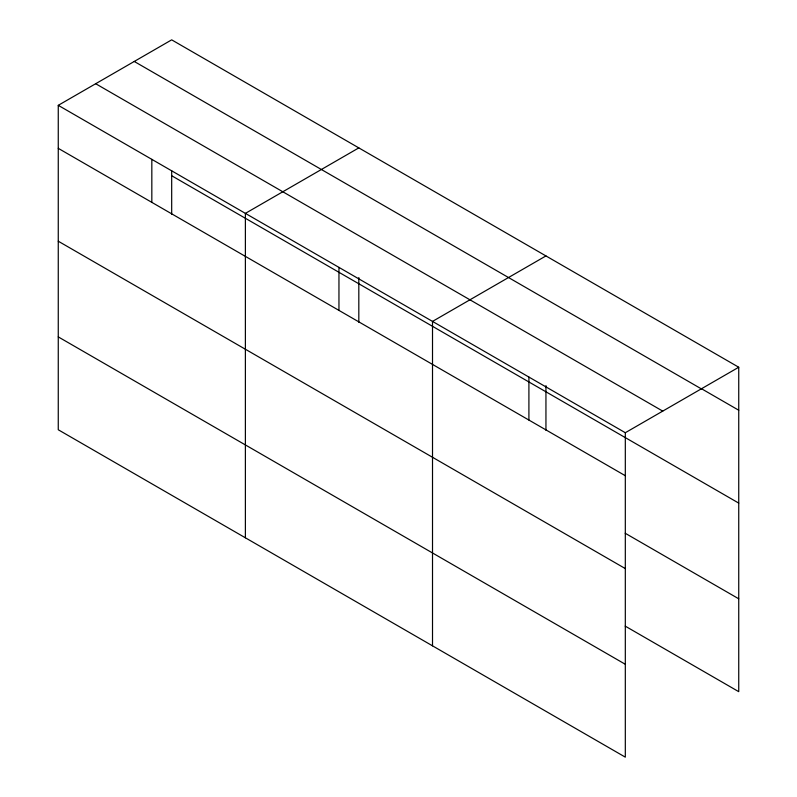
<?xml version="1.0" encoding="UTF-8"?>
<svg xmlns="http://www.w3.org/2000/svg" width="797" height="797" viewBox="0 0 797 797"><rect width="100%" height="100%" fill="white"/><g stroke="black" fill="none" stroke-linecap="round" stroke-linejoin="round"><path stroke-width="1.2" d="M358.819 277.565L358.819 322.287M545.945 385.609L545.945 430.32M58.261 105.334L625.316 432.721L625.316 757.15L58.261 429.762L58.261 105.334L171.684 39.85L738.739 367.238L738.739 691.666L625.197 626.113M358.819 147.883L245.386 213.377L245.386 537.806M545.945 255.927L432.512 321.41L432.512 645.839M625.316 432.721L738.739 367.238M701.25 388.587L738.739 410.236M134.255 61.459L701.31 388.846M95.69 83.725L662.745 411.113M171.684 175.729L738.739 503.106M58.261 148.342L625.316 475.719M625.197 533.243L738.739 598.796M58.261 241.212L625.316 568.59M58.261 336.892L625.316 664.28M528.909 377.061L528.909 420.069M338.954 267.393L338.954 310.392M171.684 170.767L171.684 214.244M151.828 159.35L151.828 202.358"/></g></svg>
